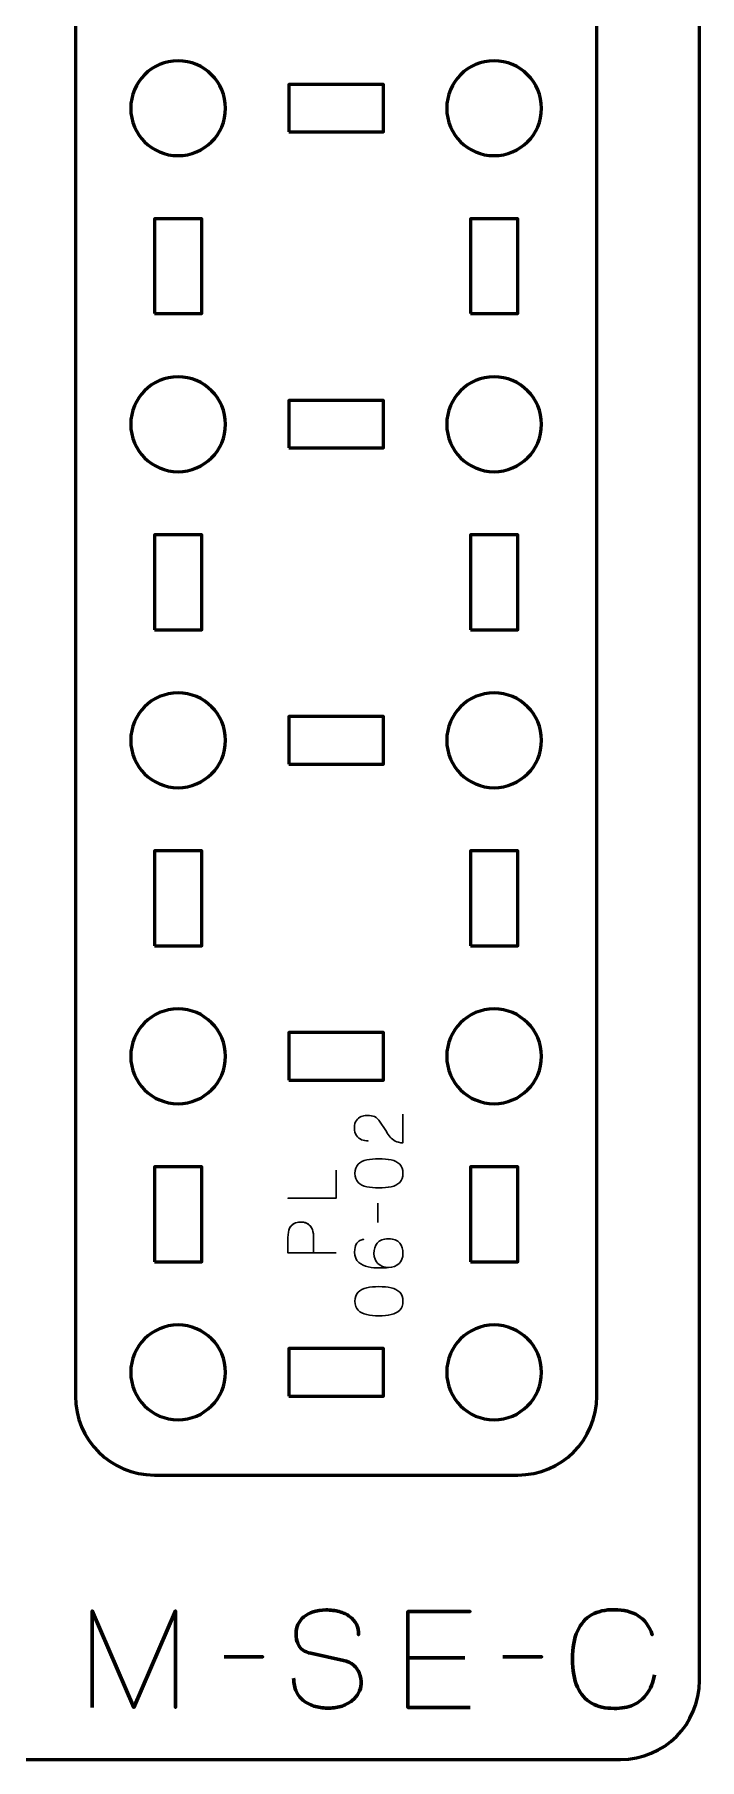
# Model space of a CAD drawing. Header units: centimetres. Extents: x -21 to 0, y -29.7 to 0.
# Drawn here: x -4.21 to 0, y -29.7 to -18.78 of the extents above; entities that cross this region are included whole.
import ezdxf

# ---------------------------------------------------------------- set-up
doc = ezdxf.new("R2010")
doc.units = ezdxf.units.CM
doc.header["$MEASUREMENT"] = 0
doc.layers.add('Layer 1', color=7, linetype='Continuous')

msp = doc.modelspace()

# ---------------------------------------------------------------- linework, layer by layer
at = {"layer": 'Layer 1', "color": 22, "lineweight": 53}
msp.add_open_spline([(-21.00003, -29.19995), (-21.00003, -29.19995), (-21.00003, -0.49992), (-21.00003, -0.49992), (-21.00003, -0.49992), (-21.00003, -0.22295), (-20.77694, 0.00004), (-20.49994, 0.00004), (-20.49994, 0.00004), (-20.49994, 0.00004), (-0.50008, 0.00004), (-0.50008, 0.00004), (-0.50008, 0.00004), (-0.22294, 0.00004), (0.00002, -0.22295), (0.00002, -0.49992), (0.00002, -0.49992), (0.00002, -0.49992), (0.00002, -29.19995), (0.00002, -29.19995), (0.00002, -29.19995), (0.00002, -29.47695), (-0.22294, -29.70004), (-0.50008, -29.70004), (-0.50008, -29.70004), (-0.50008, -29.70004), (-20.49994, -29.70004), (-20.49994, -29.70004), (-20.49994, -29.70004), (-20.77694, -29.70004), (-21.00003, -29.47695), (-21.00003, -29.19995)], degree=3, knots=[0, 0, 0, 0, 0.125, 0.125, 0.125, 0.125, 0.25, 0.25, 0.25, 0.25, 0.375, 0.375, 0.375, 0.375, 0.5, 0.5, 0.5, 0.5, 0.625, 0.625, 0.625, 0.625, 0.75, 0.75, 0.75, 0.75, 0.875, 0.875, 0.875, 0.875, 1, 1, 1, 1], dxfattribs=at)
at = {"layer": 'Layer 1', "color": 2, "lineweight": 53}
msp.add_open_spline([(-3.94999, -27.39991), (-3.94999, -27.39991), (-3.94999, -17.09996), (-3.94999, -17.09996), (-3.94999, -17.09996), (-3.94999, -16.82296), (-3.72689, -16.6), (-3.44989, -16.6), (-3.44989, -16.6), (-3.44989, -16.6), (-1.14997, -16.6), (-1.14997, -16.6), (-1.14997, -16.6), (-0.87296, -16.6), (-0.65001, -16.82296), (-0.65001, -17.09996), (-0.65001, -17.09996), (-0.65001, -17.09996), (-0.65001, -27.39991), (-0.65001, -27.39991), (-0.65001, -27.39991), (-0.65001, -27.67691), (-0.87296, -27.90001), (-1.14997, -27.90001), (-1.14997, -27.90001), (-1.14997, -27.90001), (-3.44989, -27.90001), (-3.44989, -27.90001), (-3.44989, -27.90001), (-3.72689, -27.90001), (-3.94999, -27.67691), (-3.94999, -27.39991)], degree=3, knots=[0, 0, 0, 0, 0.125, 0.125, 0.125, 0.125, 0.25, 0.25, 0.25, 0.25, 0.375, 0.375, 0.375, 0.375, 0.5, 0.5, 0.5, 0.5, 0.625, 0.625, 0.625, 0.625, 0.75, 0.75, 0.75, 0.75, 0.875, 0.875, 0.875, 0.875, 1, 1, 1, 1], dxfattribs=at)
at = {"layer": 'Layer 1', "lineweight": 53}
for points in [[(-3.29996, -18.94996), (-3.13419, -18.94996), (-2.99996, -19.08433), (-2.99996, -19.24996), (-2.99996, -19.24996), (-2.99996, -19.41573), (-3.13419, -19.54996), (-3.29996, -19.54996), (-3.29996, -19.54996), (-3.46562, -19.54996), (-3.59996, -19.41573), (-3.59996, -19.24996), (-3.59996, -19.24996), (-3.59996, -19.08433), (-3.46562, -18.94996), (-3.29996, -18.94996)], [(-1.2999, -18.94996), (-1.13427, -18.94996), (-0.99989, -19.08433), (-0.99989, -19.24996), (-0.99989, -19.24996), (-0.99989, -19.41573), (-1.13427, -19.54996), (-1.2999, -19.54996), (-1.2999, -19.54996), (-1.46567, -19.54996), (-1.5999, -19.41573), (-1.5999, -19.24996), (-1.5999, -19.24996), (-1.5999, -19.08433), (-1.46567, -18.94996), (-1.2999, -18.94996)], [(-2.59994, -19.40003), (-2.59994, -19.40003), (-2.59994, -19.10003), (-2.59994, -19.10003), (-2.59994, -19.10003), (-2.59994, -19.10003), (-1.99995, -19.10003), (-1.99995, -19.10003), (-1.99995, -19.10003), (-1.99995, -19.10003), (-1.99995, -19.40003), (-1.99995, -19.40003), (-1.99995, -19.40003), (-1.99995, -19.40003), (-2.59994, -19.40003), (-2.59994, -19.40003)], [(-3.44989, -20.54997), (-3.44989, -20.54997), (-3.44989, -19.94997), (-3.44989, -19.94997), (-3.44989, -19.94997), (-3.44989, -19.94997), (-3.14989, -19.94997), (-3.14989, -19.94997), (-3.14989, -19.94997), (-3.14989, -19.94997), (-3.14989, -20.54997), (-3.14989, -20.54997), (-3.14989, -20.54997), (-3.14989, -20.54997), (-3.44989, -20.54997), (-3.44989, -20.54997)], [(-1.44997, -20.54997), (-1.44997, -20.54997), (-1.44997, -19.94997), (-1.44997, -19.94997), (-1.44997, -19.94997), (-1.44997, -19.94997), (-1.14997, -19.94997), (-1.14997, -19.94997), (-1.14997, -19.94997), (-1.14997, -19.94997), (-1.14997, -20.54997), (-1.14997, -20.54997), (-1.14997, -20.54997), (-1.14997, -20.54997), (-1.44997, -20.54997), (-1.44997, -20.54997)], [(-3.29996, -20.95002), (-3.13419, -20.95002), (-2.99996, -21.08426), (-2.99996, -21.25003), (-2.99996, -21.25003), (-2.99996, -21.41569), (-3.13419, -21.55003), (-3.29996, -21.55003), (-3.29996, -21.55003), (-3.46562, -21.55003), (-3.59996, -21.41569), (-3.59996, -21.25003), (-3.59996, -21.25003), (-3.59996, -21.08426), (-3.46562, -20.95002), (-3.29996, -20.95002)], [(-1.2999, -20.95002), (-1.13427, -20.95002), (-0.99989, -21.08426), (-0.99989, -21.25003), (-0.99989, -21.25003), (-0.99989, -21.41569), (-1.13427, -21.55003), (-1.2999, -21.55003), (-1.2999, -21.55003), (-1.46567, -21.55003), (-1.5999, -21.41569), (-1.5999, -21.25003), (-1.5999, -21.25003), (-1.5999, -21.08426), (-1.46567, -20.95002), (-1.2999, -20.95002)], [(-2.59994, -21.39996), (-2.59994, -21.39996), (-2.59994, -21.09995), (-2.59994, -21.09995), (-2.59994, -21.09995), (-2.59994, -21.09995), (-1.99995, -21.09995), (-1.99995, -21.09995), (-1.99995, -21.09995), (-1.99995, -21.09995), (-1.99995, -21.39996), (-1.99995, -21.39996), (-1.99995, -21.39996), (-1.99995, -21.39996), (-2.59994, -21.39996), (-2.59994, -21.39996)], [(-3.44989, -22.54994), (-3.44989, -22.54994), (-3.44989, -21.94994), (-3.44989, -21.94994), (-3.44989, -21.94994), (-3.44989, -21.94994), (-3.14989, -21.94994), (-3.14989, -21.94994), (-3.14989, -21.94994), (-3.14989, -21.94994), (-3.14989, -22.54994), (-3.14989, -22.54994), (-3.14989, -22.54994), (-3.14989, -22.54994), (-3.44989, -22.54994), (-3.44989, -22.54994)], [(-1.44997, -22.54994), (-1.44997, -22.54994), (-1.44997, -21.94994), (-1.44997, -21.94994), (-1.44997, -21.94994), (-1.44997, -21.94994), (-1.14997, -21.94994), (-1.14997, -21.94994), (-1.14997, -21.94994), (-1.14997, -21.94994), (-1.14997, -22.54994), (-1.14997, -22.54994), (-1.14997, -22.54994), (-1.14997, -22.54994), (-1.44997, -22.54994), (-1.44997, -22.54994)], [(-3.29996, -22.94999), (-3.13419, -22.94999), (-2.99996, -23.08432), (-2.99996, -23.24998), (-2.99996, -23.24998), (-2.99996, -23.41561), (-3.13419, -23.54999), (-3.29996, -23.54999), (-3.29996, -23.54999), (-3.46562, -23.54999), (-3.59996, -23.41561), (-3.59996, -23.24998), (-3.59996, -23.24998), (-3.59996, -23.08432), (-3.46562, -22.94999), (-3.29996, -22.94999)], [(-1.2999, -22.94999), (-1.13427, -22.94999), (-0.99989, -23.08432), (-0.99989, -23.24998), (-0.99989, -23.24998), (-0.99989, -23.41561), (-1.13427, -23.54999), (-1.2999, -23.54999), (-1.2999, -23.54999), (-1.46567, -23.54999), (-1.5999, -23.41561), (-1.5999, -23.24998), (-1.5999, -23.24998), (-1.5999, -23.08432), (-1.46567, -22.94999), (-1.2999, -22.94999)], [(-2.59994, -23.40006), (-2.59994, -23.40006), (-2.59994, -23.10005), (-2.59994, -23.10005), (-2.59994, -23.10005), (-2.59994, -23.10005), (-1.99995, -23.10005), (-1.99995, -23.10005), (-1.99995, -23.10005), (-1.99995, -23.10005), (-1.99995, -23.40006), (-1.99995, -23.40006), (-1.99995, -23.40006), (-1.99995, -23.40006), (-2.59994, -23.40006), (-2.59994, -23.40006)], [(-3.44989, -24.55001), (-3.44989, -24.55001), (-3.44989, -23.95), (-3.44989, -23.95), (-3.44989, -23.95), (-3.44989, -23.95), (-3.14989, -23.95), (-3.14989, -23.95), (-3.14989, -23.95), (-3.14989, -23.95), (-3.14989, -24.55001), (-3.14989, -24.55001), (-3.14989, -24.55001), (-3.14989, -24.55001), (-3.44989, -24.55001), (-3.44989, -24.55001)], [(-1.44997, -24.55001), (-1.44997, -24.55001), (-1.44997, -23.95), (-1.44997, -23.95), (-1.44997, -23.95), (-1.44997, -23.95), (-1.14997, -23.95), (-1.14997, -23.95), (-1.14997, -23.95), (-1.14997, -23.95), (-1.14997, -24.55001), (-1.14997, -24.55001), (-1.14997, -24.55001), (-1.14997, -24.55001), (-1.44997, -24.55001), (-1.44997, -24.55001)], [(-3.29996, -24.94991), (-3.13419, -24.94991), (-2.99996, -25.08429), (-2.99996, -25.24992), (-2.99996, -25.24992), (-2.99996, -25.41569), (-3.13419, -25.54992), (-3.29996, -25.54992), (-3.29996, -25.54992), (-3.46562, -25.54992), (-3.59996, -25.41569), (-3.59996, -25.24992), (-3.59996, -25.24992), (-3.59996, -25.08429), (-3.46562, -24.94991), (-3.29996, -24.94991)], [(-1.2999, -24.94991), (-1.13427, -24.94991), (-0.99989, -25.08429), (-0.99989, -25.24992), (-0.99989, -25.24992), (-0.99989, -25.41569), (-1.13427, -25.54992), (-1.2999, -25.54992), (-1.2999, -25.54992), (-1.46567, -25.54992), (-1.5999, -25.41569), (-1.5999, -25.24992), (-1.5999, -25.24992), (-1.5999, -25.08429), (-1.46567, -24.94991), (-1.2999, -24.94991)], [(-2.59994, -25.39999), (-2.59994, -25.39999), (-2.59994, -25.09999), (-2.59994, -25.09999), (-2.59994, -25.09999), (-2.59994, -25.09999), (-1.99995, -25.09999), (-1.99995, -25.09999), (-1.99995, -25.09999), (-1.99995, -25.09999), (-1.99995, -25.39999), (-1.99995, -25.39999), (-1.99995, -25.39999), (-1.99995, -25.39999), (-2.59994, -25.39999), (-2.59994, -25.39999)], [(-3.44989, -26.54996), (-3.44989, -26.54996), (-3.44989, -25.94997), (-3.44989, -25.94997), (-3.44989, -25.94997), (-3.44989, -25.94997), (-3.14989, -25.94997), (-3.14989, -25.94997), (-3.14989, -25.94997), (-3.14989, -25.94997), (-3.14989, -26.54996), (-3.14989, -26.54996), (-3.14989, -26.54996), (-3.14989, -26.54996), (-3.44989, -26.54996), (-3.44989, -26.54996)], [(-1.44997, -26.54996), (-1.44997, -26.54996), (-1.44997, -25.94997), (-1.44997, -25.94997), (-1.44997, -25.94997), (-1.44997, -25.94997), (-1.14997, -25.94997), (-1.14997, -25.94997), (-1.14997, -25.94997), (-1.14997, -25.94997), (-1.14997, -26.54996), (-1.14997, -26.54996), (-1.14997, -26.54996), (-1.14997, -26.54996), (-1.44997, -26.54996), (-1.44997, -26.54996)], [(-3.29996, -26.94998), (-3.13419, -26.94998), (-2.99996, -27.08421), (-2.99996, -27.24998), (-2.99996, -27.24998), (-2.99996, -27.41564), (-3.13419, -27.54998), (-3.29996, -27.54998), (-3.29996, -27.54998), (-3.46562, -27.54998), (-3.59996, -27.41564), (-3.59996, -27.24998), (-3.59996, -27.24998), (-3.59996, -27.08421), (-3.46562, -26.94998), (-3.29996, -26.94998)], [(-1.2999, -26.94998), (-1.13427, -26.94998), (-0.99989, -27.08421), (-0.99989, -27.24998), (-0.99989, -27.24998), (-0.99989, -27.41564), (-1.13427, -27.54998), (-1.2999, -27.54998), (-1.2999, -27.54998), (-1.46567, -27.54998), (-1.5999, -27.41564), (-1.5999, -27.24998), (-1.5999, -27.24998), (-1.5999, -27.08421), (-1.46567, -26.94998), (-1.2999, -26.94998)], [(-2.59994, -27.39991), (-2.59994, -27.39991), (-2.59994, -27.09991), (-2.59994, -27.09991), (-2.59994, -27.09991), (-2.59994, -27.09991), (-1.99995, -27.09991), (-1.99995, -27.09991), (-1.99995, -27.09991), (-1.99995, -27.09991), (-1.99995, -27.39991), (-1.99995, -27.39991), (-1.99995, -27.39991), (-1.99995, -27.39991), (-2.59994, -27.39991), (-2.59994, -27.39991)]]:
    msp.add_open_spline(points, degree=3, knots=[0, 0, 0, 0, 0.25, 0.25, 0.25, 0.25, 0.5, 0.5, 0.5, 0.5, 0.75, 0.75, 0.75, 0.75, 1, 1, 1, 1], dxfattribs=at)
at = {"layer": 'Layer 1', "color": 40, "lineweight": 30}
for points, knots in [([(-1.87662, -25.61578), (-1.87662, -25.61578), (-1.87662, -25.79743), (-1.87662, -25.79743), (-1.87662, -25.79743), (-1.89687, -25.79686), (-1.91327, -25.79312), (-1.92608, -25.78639), (-1.92608, -25.78639), (-1.93874, -25.77979), (-1.94936, -25.77122), (-1.9579, -25.76074), (-1.9579, -25.76074), (-1.96619, -25.75044), (-1.9743, -25.73911), (-1.98203, -25.72673), (-1.98203, -25.72673), (-1.98203, -25.72673), (-2.03025, -25.65438), (-2.03025, -25.65438), (-2.03025, -25.65438), (-2.04073, -25.64005), (-2.05301, -25.63138), (-2.06676, -25.62834), (-2.06676, -25.62834), (-2.08056, -25.62545), (-2.0946, -25.62418), (-2.1091, -25.62474), (-2.1091, -25.62474), (-2.11887, -25.6246), (-2.12963, -25.62697), (-2.14134, -25.63162), (-2.14134, -25.63162), (-2.15277, -25.63646), (-2.16268, -25.64446), (-2.17122, -25.65575), (-2.17122, -25.65575), (-2.17951, -25.66718), (-2.18392, -25.68277), (-2.18431, -25.7026), (-2.18431, -25.7026), (-2.18392, -25.72271), (-2.17951, -25.73897), (-2.17108, -25.75111), (-2.17108, -25.75111), (-2.16254, -25.76338), (-2.15168, -25.7722), (-2.13855, -25.77757), (-2.13855, -25.77757), (-2.12522, -25.78307), (-2.11143, -25.78572), (-2.09724, -25.78557), (-2.09724, -25.78557), (-2.11143, -25.78572), (-2.12522, -25.78307), (-2.13855, -25.77757), (-2.13855, -25.77757), (-2.15168, -25.7722), (-2.16254, -25.76338), (-2.17108, -25.75111), (-2.17108, -25.75111), (-2.17951, -25.73897), (-2.18392, -25.72271), (-2.18431, -25.7026), (-2.18431, -25.7026), (-2.18392, -25.68277), (-2.17951, -25.66718), (-2.17122, -25.65575), (-2.17122, -25.65575), (-2.16268, -25.64446), (-2.15277, -25.63646), (-2.14134, -25.63162), (-2.14134, -25.63162), (-2.12963, -25.62697), (-2.11887, -25.6246), (-2.1091, -25.62474), (-2.1091, -25.62474), (-2.0946, -25.62418), (-2.08056, -25.62545), (-2.06676, -25.62834), (-2.06676, -25.62834), (-2.05301, -25.63138), (-2.04073, -25.64005), (-2.03025, -25.65438), (-2.03025, -25.65438), (-2.03025, -25.65438), (-1.98203, -25.72673), (-1.98203, -25.72673), (-1.98203, -25.72673), (-1.9743, -25.73911), (-1.96619, -25.75044), (-1.9579, -25.76074), (-1.9579, -25.76074), (-1.94936, -25.77122), (-1.93874, -25.77979), (-1.92608, -25.78639), (-1.92608, -25.78639), (-1.91327, -25.79312), (-1.89687, -25.79686), (-1.87662, -25.79743), (-1.87662, -25.79743), (-1.87662, -25.79743), (-1.87662, -25.61578), (-1.87662, -25.61578)], [0, 0, 0, 0, 0.03846154, 0.03846154, 0.03846154, 0.03846154, 0.07692308, 0.07692308, 0.07692308, 0.07692308, 0.11538462, 0.11538462, 0.11538462, 0.11538462, 0.15384615, 0.15384615, 0.15384615, 0.15384615, 0.19230769, 0.19230769, 0.19230769, 0.19230769, 0.23076923, 0.23076923, 0.23076923, 0.23076923, 0.26923077, 0.26923077, 0.26923077, 0.26923077, 0.30769231, 0.30769231, 0.30769231, 0.30769231, 0.34615385, 0.34615385, 0.34615385, 0.34615385, 0.38461538, 0.38461538, 0.38461538, 0.38461538, 0.42307692, 0.42307692, 0.42307692, 0.42307692, 0.46153846, 0.46153846, 0.46153846, 0.46153846, 0.5, 0.5, 0.5, 0.5, 0.53846154, 0.53846154, 0.53846154, 0.53846154, 0.57692308, 0.57692308, 0.57692308, 0.57692308, 0.61538462, 0.61538462, 0.61538462, 0.61538462, 0.65384615, 0.65384615, 0.65384615, 0.65384615, 0.69230769, 0.69230769, 0.69230769, 0.69230769, 0.73076923, 0.73076923, 0.73076923, 0.73076923, 0.76923077, 0.76923077, 0.76923077, 0.76923077, 0.80769231, 0.80769231, 0.80769231, 0.80769231, 0.84615385, 0.84615385, 0.84615385, 0.84615385, 0.88461538, 0.88461538, 0.88461538, 0.88461538, 0.92307692, 0.92307692, 0.92307692, 0.92307692, 0.96153846, 0.96153846, 0.96153846, 0.96153846, 1, 1, 1, 1]), ([(-2.29995, -25.96994), (-2.29995, -25.96994), (-2.29995, -26.14812), (-2.29995, -26.14812), (-2.29995, -26.14812), (-2.29995, -26.14812), (-2.60516, -26.14812), (-2.60516, -26.14812), (-2.60516, -26.14812), (-2.60516, -26.14812), (-2.29995, -26.14812), (-2.29995, -26.14812), (-2.29995, -26.14812), (-2.29995, -26.14812), (-2.29995, -25.96994), (-2.29995, -25.96994)], [0, 0, 0, 0, 0.25, 0.25, 0.25, 0.25, 0.5, 0.5, 0.5, 0.5, 0.75, 0.75, 0.75, 0.75, 1, 1, 1, 1]), ([(-1.87662, -25.99047), (-1.87686, -25.96595), (-1.88378, -25.94693), (-1.89729, -25.93342), (-1.89729, -25.93342), (-1.91077, -25.92005), (-1.92897, -25.91067), (-1.95197, -25.90545), (-1.95197, -25.90545), (-1.97487, -25.90037), (-2.00048, -25.89786), (-2.02902, -25.89815), (-2.02902, -25.89815), (-2.05713, -25.89786), (-2.08275, -25.90037), (-2.10578, -25.90545), (-2.10578, -25.90545), (-2.1285, -25.91067), (-2.1467, -25.92005), (-2.1605, -25.93342), (-2.1605, -25.93342), (-2.17397, -25.94693), (-2.18103, -25.96595), (-2.18142, -25.99047), (-2.18142, -25.99047), (-2.18103, -26.01513), (-2.17397, -26.03414), (-2.1605, -26.04751), (-2.1605, -26.04751), (-2.1467, -26.06102), (-2.1285, -26.07027), (-2.10578, -26.07535), (-2.10578, -26.07535), (-2.08275, -26.0806), (-2.05713, -26.08307), (-2.02902, -26.08265), (-2.02902, -26.08265), (-2.00048, -26.08307), (-1.97487, -26.0806), (-1.95197, -26.07535), (-1.95197, -26.07535), (-1.92897, -26.07027), (-1.91077, -26.06102), (-1.89729, -26.04751), (-1.89729, -26.04751), (-1.88378, -26.03414), (-1.87686, -26.01513), (-1.87662, -25.99047)], [0, 0, 0, 0, 0.08333333, 0.08333333, 0.08333333, 0.08333333, 0.16666667, 0.16666667, 0.16666667, 0.16666667, 0.25, 0.25, 0.25, 0.25, 0.33333333, 0.33333333, 0.33333333, 0.33333333, 0.41666667, 0.41666667, 0.41666667, 0.41666667, 0.5, 0.5, 0.5, 0.5, 0.58333333, 0.58333333, 0.58333333, 0.58333333, 0.66666667, 0.66666667, 0.66666667, 0.66666667, 0.75, 0.75, 0.75, 0.75, 0.83333333, 0.83333333, 0.83333333, 0.83333333, 0.91666667, 0.91666667, 0.91666667, 0.91666667, 1, 1, 1, 1]), ([(-1.87662, -25.99047), (-1.87686, -25.96595), (-1.88378, -25.94693), (-1.89729, -25.93342), (-1.89729, -25.93342), (-1.91077, -25.92005), (-1.92897, -25.91067), (-1.95197, -25.90545), (-1.95197, -25.90545), (-1.97487, -25.90037), (-2.00048, -25.89786), (-2.02902, -25.89815), (-2.02902, -25.89815), (-2.05713, -25.89786), (-2.08275, -25.90037), (-2.10578, -25.90545), (-2.10578, -25.90545), (-2.1285, -25.91067), (-2.1467, -25.92005), (-2.1605, -25.93342), (-2.1605, -25.93342), (-2.17397, -25.94693), (-2.18103, -25.96595), (-2.18142, -25.99047), (-2.18142, -25.99047), (-2.18103, -26.01513), (-2.17397, -26.03414), (-2.1605, -26.04751), (-2.1605, -26.04751), (-2.1467, -26.06102), (-2.1285, -26.07027), (-2.10578, -26.07535), (-2.10578, -26.07535), (-2.08275, -26.0806), (-2.05713, -26.08307), (-2.02902, -26.08265), (-2.02902, -26.08265), (-2.00048, -26.08307), (-1.97487, -26.0806), (-1.95197, -26.07535), (-1.95197, -26.07535), (-1.92897, -26.07027), (-1.91077, -26.06102), (-1.89729, -26.04751), (-1.89729, -26.04751), (-1.88378, -26.03414), (-1.87686, -26.01513), (-1.87662, -25.99047)], [0, 0, 0, 0, 0.08333333, 0.08333333, 0.08333333, 0.08333333, 0.16666667, 0.16666667, 0.16666667, 0.16666667, 0.25, 0.25, 0.25, 0.25, 0.33333333, 0.33333333, 0.33333333, 0.33333333, 0.41666667, 0.41666667, 0.41666667, 0.41666667, 0.5, 0.5, 0.5, 0.5, 0.58333333, 0.58333333, 0.58333333, 0.58333333, 0.66666667, 0.66666667, 0.66666667, 0.66666667, 0.75, 0.75, 0.75, 0.75, 0.83333333, 0.83333333, 0.83333333, 0.83333333, 0.91666667, 0.91666667, 0.91666667, 0.91666667, 1, 1, 1, 1]), ([(-2.29995, -26.49454), (-2.29995, -26.49454), (-2.60516, -26.49454), (-2.60516, -26.49454), (-2.60516, -26.49454), (-2.60516, -26.49454), (-2.60516, -26.39725), (-2.60516, -26.39725), (-2.60516, -26.39725), (-2.60488, -26.37163), (-2.60118, -26.35163), (-2.59402, -26.33745), (-2.59402, -26.33745), (-2.58671, -26.32355), (-2.57719, -26.31374), (-2.56534, -26.3081), (-2.56534, -26.3081), (-2.55348, -26.3026), (-2.54068, -26.29956), (-2.52688, -26.299), (-2.52688, -26.299), (-2.51284, -26.29833), (-2.49947, -26.30065), (-2.48681, -26.30616), (-2.48681, -26.30616), (-2.47411, -26.3117), (-2.46363, -26.32119), (-2.45552, -26.33442), (-2.45552, -26.33442), (-2.44737, -26.34793), (-2.44324, -26.36613), (-2.44296, -26.38927), (-2.44296, -26.38927), (-2.44296, -26.38927), (-2.44296, -26.49454), (-2.44296, -26.49454), (-2.44296, -26.49454), (-2.44296, -26.49454), (-2.44296, -26.38927), (-2.44296, -26.38927), (-2.44296, -26.38927), (-2.44324, -26.36652), (-2.44737, -26.34849), (-2.45552, -26.33498), (-2.45552, -26.33498), (-2.46363, -26.32161), (-2.47411, -26.31209), (-2.48681, -26.30644), (-2.48681, -26.30644), (-2.49947, -26.30094), (-2.51284, -26.29847), (-2.52688, -26.299), (-2.52688, -26.299), (-2.54068, -26.29956), (-2.55348, -26.3026), (-2.56534, -26.30824), (-2.56534, -26.30824), (-2.57719, -26.31403), (-2.58671, -26.32394), (-2.59402, -26.33787), (-2.59402, -26.33787), (-2.60118, -26.35205), (-2.60488, -26.37192), (-2.60516, -26.39725), (-2.60516, -26.39725), (-2.60516, -26.39725), (-2.60516, -26.49454), (-2.60516, -26.49454), (-2.60516, -26.49454), (-2.60516, -26.49454), (-2.29995, -26.49454), (-2.29995, -26.49454)], [0, 0, 0, 0, 0.05555556, 0.05555556, 0.05555556, 0.05555556, 0.11111111, 0.11111111, 0.11111111, 0.11111111, 0.16666667, 0.16666667, 0.16666667, 0.16666667, 0.22222222, 0.22222222, 0.22222222, 0.22222222, 0.27777778, 0.27777778, 0.27777778, 0.27777778, 0.33333333, 0.33333333, 0.33333333, 0.33333333, 0.38888889, 0.38888889, 0.38888889, 0.38888889, 0.44444444, 0.44444444, 0.44444444, 0.44444444, 0.5, 0.5, 0.5, 0.5, 0.55555556, 0.55555556, 0.55555556, 0.55555556, 0.61111111, 0.61111111, 0.61111111, 0.61111111, 0.66666667, 0.66666667, 0.66666667, 0.66666667, 0.72222222, 0.72222222, 0.72222222, 0.72222222, 0.77777778, 0.77777778, 0.77777778, 0.77777778, 0.83333333, 0.83333333, 0.83333333, 0.83333333, 0.88888889, 0.88888889, 0.88888889, 0.88888889, 0.94444444, 0.94444444, 0.94444444, 0.94444444, 1, 1, 1, 1]), ([(-1.96852, -26.587), (-1.99621, -26.58662), (-2.0184, -26.57804), (-2.03494, -26.56139), (-2.03494, -26.56139), (-2.05149, -26.54485), (-2.05989, -26.5235), (-2.06031, -26.49729), (-2.06031, -26.49729), (-2.0607, -26.47112), (-2.05396, -26.44907), (-2.03992, -26.43143), (-2.03992, -26.43143), (-2.02584, -26.41393), (-2.00199, -26.40483), (-1.96852, -26.40416), (-1.96852, -26.40416), (-1.93475, -26.40483), (-1.91091, -26.41393), (-1.89687, -26.43143), (-1.89687, -26.43143), (-1.88293, -26.44907), (-1.87619, -26.47112), (-1.87662, -26.49729), (-1.87662, -26.49729), (-1.87686, -26.5235), (-1.8853, -26.54457), (-1.90184, -26.56069), (-1.90184, -26.56069), (-1.91835, -26.57709), (-1.94054, -26.58591), (-1.96852, -26.587), (-1.96852, -26.587), (-1.98284, -26.58799), (-2.00175, -26.58852), (-2.02517, -26.58895), (-2.02517, -26.58895), (-2.04846, -26.58951), (-2.07216, -26.58743), (-2.09612, -26.58274), (-2.09612, -26.58274), (-2.1201, -26.57819), (-2.14035, -26.5687), (-2.1569, -26.55409), (-2.1569, -26.55409), (-2.17344, -26.53963), (-2.18198, -26.51772), (-2.18265, -26.48833), (-2.18265, -26.48833), (-2.18226, -26.46727), (-2.17895, -26.45101), (-2.17274, -26.43972), (-2.17274, -26.43972), (-2.16642, -26.4284), (-2.15898, -26.42071), (-2.15041, -26.4163), (-2.15041, -26.4163), (-2.14173, -26.41199), (-2.13376, -26.40952), (-2.12631, -26.40885), (-2.12631, -26.40885), (-2.13376, -26.40952), (-2.14173, -26.41199), (-2.15041, -26.4163), (-2.15041, -26.4163), (-2.15898, -26.42071), (-2.16642, -26.4284), (-2.17274, -26.43972), (-2.17274, -26.43972), (-2.17895, -26.45101), (-2.18226, -26.46727), (-2.18265, -26.48833), (-2.18265, -26.48833), (-2.18198, -26.51772), (-2.17344, -26.53963), (-2.1569, -26.55409), (-2.1569, -26.55409), (-2.14035, -26.5687), (-2.1201, -26.57819), (-2.09612, -26.58274), (-2.09612, -26.58274), (-2.07216, -26.58743), (-2.04846, -26.58951), (-2.02517, -26.58895), (-2.02517, -26.58895), (-2.00175, -26.58852), (-1.98284, -26.58799), (-1.96852, -26.587), (-1.96852, -26.587), (-1.94054, -26.58591), (-1.91835, -26.57709), (-1.90184, -26.56069), (-1.90184, -26.56069), (-1.8853, -26.54457), (-1.87686, -26.5235), (-1.87662, -26.49729), (-1.87662, -26.49729), (-1.87619, -26.47112), (-1.88293, -26.44907), (-1.89687, -26.43143), (-1.89687, -26.43143), (-1.91091, -26.41393), (-1.93475, -26.40483), (-1.96852, -26.40416), (-1.96852, -26.40416), (-2.00199, -26.40483), (-2.02584, -26.41393), (-2.03992, -26.43143), (-2.03992, -26.43143), (-2.05396, -26.44907), (-2.0607, -26.47112), (-2.06031, -26.49729), (-2.06031, -26.49729), (-2.05989, -26.5235), (-2.05149, -26.54485), (-2.03494, -26.56139), (-2.03494, -26.56139), (-2.0184, -26.57804), (-1.99621, -26.58662), (-1.96852, -26.587)], [0, 0, 0, 0, 0.03333333, 0.03333333, 0.03333333, 0.03333333, 0.06666667, 0.06666667, 0.06666667, 0.06666667, 0.1, 0.1, 0.1, 0.1, 0.13333333, 0.13333333, 0.13333333, 0.13333333, 0.16666667, 0.16666667, 0.16666667, 0.16666667, 0.2, 0.2, 0.2, 0.2, 0.23333333, 0.23333333, 0.23333333, 0.23333333, 0.26666667, 0.26666667, 0.26666667, 0.26666667, 0.3, 0.3, 0.3, 0.3, 0.33333333, 0.33333333, 0.33333333, 0.33333333, 0.36666667, 0.36666667, 0.36666667, 0.36666667, 0.4, 0.4, 0.4, 0.4, 0.43333333, 0.43333333, 0.43333333, 0.43333333, 0.46666667, 0.46666667, 0.46666667, 0.46666667, 0.5, 0.5, 0.5, 0.5, 0.53333333, 0.53333333, 0.53333333, 0.53333333, 0.56666667, 0.56666667, 0.56666667, 0.56666667, 0.6, 0.6, 0.6, 0.6, 0.63333333, 0.63333333, 0.63333333, 0.63333333, 0.66666667, 0.66666667, 0.66666667, 0.66666667, 0.7, 0.7, 0.7, 0.7, 0.73333333, 0.73333333, 0.73333333, 0.73333333, 0.76666667, 0.76666667, 0.76666667, 0.76666667, 0.8, 0.8, 0.8, 0.8, 0.83333333, 0.83333333, 0.83333333, 0.83333333, 0.86666667, 0.86666667, 0.86666667, 0.86666667, 0.9, 0.9, 0.9, 0.9, 0.93333333, 0.93333333, 0.93333333, 0.93333333, 0.96666667, 0.96666667, 0.96666667, 0.96666667, 1, 1, 1, 1]), ([(-1.87662, -26.79994), (-1.87686, -26.77539), (-1.88378, -26.75637), (-1.89729, -26.74286), (-1.89729, -26.74286), (-1.91077, -26.72949), (-1.92897, -26.72014), (-1.95197, -26.71489), (-1.95197, -26.71489), (-1.97487, -26.70981), (-2.00048, -26.70734), (-2.02902, -26.70758), (-2.02902, -26.70758), (-2.05713, -26.70734), (-2.08275, -26.70981), (-2.10578, -26.71489), (-2.10578, -26.71489), (-2.1285, -26.72014), (-2.1467, -26.72949), (-2.1605, -26.74286), (-2.1605, -26.74286), (-2.17397, -26.75637), (-2.18103, -26.77539), (-2.18142, -26.79994), (-2.18142, -26.79994), (-2.18103, -26.8246), (-2.17397, -26.84362), (-2.1605, -26.85699), (-2.1605, -26.85699), (-2.1467, -26.8705), (-2.1285, -26.8797), (-2.10578, -26.88482), (-2.10578, -26.88482), (-2.08275, -26.89004), (-2.05713, -26.89255), (-2.02902, -26.89212), (-2.02902, -26.89212), (-2.00048, -26.89255), (-1.97487, -26.89004), (-1.95197, -26.88482), (-1.95197, -26.88482), (-1.92897, -26.8797), (-1.91077, -26.8705), (-1.89729, -26.85699), (-1.89729, -26.85699), (-1.88378, -26.84362), (-1.87686, -26.8246), (-1.87662, -26.79994)], [0, 0, 0, 0, 0.08333333, 0.08333333, 0.08333333, 0.08333333, 0.16666667, 0.16666667, 0.16666667, 0.16666667, 0.25, 0.25, 0.25, 0.25, 0.33333333, 0.33333333, 0.33333333, 0.33333333, 0.41666667, 0.41666667, 0.41666667, 0.41666667, 0.5, 0.5, 0.5, 0.5, 0.58333333, 0.58333333, 0.58333333, 0.58333333, 0.66666667, 0.66666667, 0.66666667, 0.66666667, 0.75, 0.75, 0.75, 0.75, 0.83333333, 0.83333333, 0.83333333, 0.83333333, 0.91666667, 0.91666667, 0.91666667, 0.91666667, 1, 1, 1, 1]), ([(-1.87662, -26.79994), (-1.87686, -26.77539), (-1.88378, -26.75637), (-1.89729, -26.74286), (-1.89729, -26.74286), (-1.91077, -26.72949), (-1.92897, -26.72014), (-1.95197, -26.71489), (-1.95197, -26.71489), (-1.97487, -26.70981), (-2.00048, -26.70734), (-2.02902, -26.70758), (-2.02902, -26.70758), (-2.05713, -26.70734), (-2.08275, -26.70981), (-2.10578, -26.71489), (-2.10578, -26.71489), (-2.1285, -26.72014), (-2.1467, -26.72949), (-2.1605, -26.74286), (-2.1605, -26.74286), (-2.17397, -26.75637), (-2.18103, -26.77539), (-2.18142, -26.79994), (-2.18142, -26.79994), (-2.18103, -26.8246), (-2.17397, -26.84362), (-2.1605, -26.85699), (-2.1605, -26.85699), (-2.1467, -26.8705), (-2.1285, -26.8797), (-2.10578, -26.88482), (-2.10578, -26.88482), (-2.08275, -26.89004), (-2.05713, -26.89255), (-2.02902, -26.89212), (-2.02902, -26.89212), (-2.00048, -26.89255), (-1.97487, -26.89004), (-1.95197, -26.88482), (-1.95197, -26.88482), (-1.92897, -26.8797), (-1.91077, -26.8705), (-1.89729, -26.85699), (-1.89729, -26.85699), (-1.88378, -26.84362), (-1.87686, -26.8246), (-1.87662, -26.79994)], [0, 0, 0, 0, 0.08333333, 0.08333333, 0.08333333, 0.08333333, 0.16666667, 0.16666667, 0.16666667, 0.16666667, 0.25, 0.25, 0.25, 0.25, 0.33333333, 0.33333333, 0.33333333, 0.33333333, 0.41666667, 0.41666667, 0.41666667, 0.41666667, 0.5, 0.5, 0.5, 0.5, 0.58333333, 0.58333333, 0.58333333, 0.58333333, 0.66666667, 0.66666667, 0.66666667, 0.66666667, 0.75, 0.75, 0.75, 0.75, 0.83333333, 0.83333333, 0.83333333, 0.83333333, 0.91666667, 0.91666667, 0.91666667, 0.91666667, 1, 1, 1, 1])]:
    msp.add_open_spline(points, degree=3, knots=knots, dxfattribs=at)
msp.add_open_spline([(-2.03618, -26.3026), (-2.03618, -26.3026), (-2.03618, -26.17942), (-2.03618, -26.17942)], degree=3, dxfattribs=at)
at = {"layer": 'Layer 1', "color": 30, "lineweight": 53}
for points, knots in [([(-3.84315, -29.36992), (-3.84315, -29.36992), (-3.84315, -28.75947), (-3.84315, -28.75947), (-3.84315, -28.75947), (-3.84315, -28.75947), (-3.58068, -29.36992), (-3.58068, -29.36992), (-3.58068, -29.36992), (-3.58068, -29.36992), (-3.31737, -28.75947), (-3.31737, -28.75947), (-3.31737, -28.75947), (-3.31737, -28.75947), (-3.31737, -29.36992), (-3.31737, -29.36992), (-3.31737, -29.36992), (-3.31737, -29.36992), (-3.31737, -28.75947), (-3.31737, -28.75947), (-3.31737, -28.75947), (-3.31737, -28.75947), (-3.58068, -29.36992), (-3.58068, -29.36992), (-3.58068, -29.36992), (-3.58068, -29.36992), (-3.84315, -28.75947), (-3.84315, -28.75947), (-3.84315, -28.75947), (-3.84315, -28.75947), (-3.84315, -29.36992), (-3.84315, -29.36992)], [0, 0, 0, 0, 0.125, 0.125, 0.125, 0.125, 0.25, 0.25, 0.25, 0.25, 0.375, 0.375, 0.375, 0.375, 0.5, 0.5, 0.5, 0.5, 0.625, 0.625, 0.625, 0.625, 0.75, 0.75, 0.75, 0.75, 0.875, 0.875, 0.875, 0.875, 1, 1, 1, 1]), ([(-2.56891, -29.18535), (-2.56863, -29.21907), (-2.5627, -29.248), (-2.55085, -29.27213), (-2.55085, -29.27213), (-2.53914, -29.29612), (-2.52277, -29.31573), (-2.50216, -29.33097), (-2.50216, -29.33097), (-2.48142, -29.34607), (-2.45757, -29.35722), (-2.43062, -29.36442), (-2.43062, -29.36442), (-2.40381, -29.37147), (-2.37502, -29.375), (-2.34454, -29.375), (-2.34454, -29.375), (-2.31378, -29.37486), (-2.28612, -29.37034), (-2.26143, -29.36174), (-2.26143, -29.36174), (-2.23687, -29.35313), (-2.21585, -29.34156), (-2.19821, -29.32702), (-2.19821, -29.32702), (-2.18071, -29.31249), (-2.16716, -29.29626), (-2.15757, -29.2782), (-2.15757, -29.2782), (-2.14797, -29.26014), (-2.14289, -29.24165), (-2.14219, -29.2226), (-2.14219, -29.2226), (-2.14134, -29.19762), (-2.14501, -29.17476), (-2.15305, -29.15416), (-2.15305, -29.15416), (-2.1611, -29.13356), (-2.17351, -29.11634), (-2.19031, -29.10223), (-2.19031, -29.10223), (-2.20696, -29.08812), (-2.22798, -29.07824), (-2.2531, -29.07274), (-2.2531, -29.07274), (-2.2531, -29.07274), (-2.46054, -29.02787), (-2.46054, -29.02787), (-2.46054, -29.02787), (-2.48001, -29.02377), (-2.4968, -29.01686), (-2.51063, -29.00726), (-2.51063, -29.00726), (-2.52446, -28.99753), (-2.53518, -28.98412), (-2.54252, -28.96691), (-2.54252, -28.96691), (-2.54986, -28.94983), (-2.55367, -28.9281), (-2.55367, -28.90171), (-2.55367, -28.90171), (-2.55367, -28.88167), (-2.54958, -28.86276), (-2.54125, -28.84498), (-2.54125, -28.84498), (-2.53307, -28.8272), (-2.52093, -28.81154), (-2.50499, -28.79771), (-2.50499, -28.79771), (-2.48904, -28.78402), (-2.46928, -28.7733), (-2.44586, -28.76554), (-2.44586, -28.76554), (-2.42229, -28.75764), (-2.39534, -28.75369), (-2.36486, -28.75354), (-2.36486, -28.75354), (-2.33424, -28.75354), (-2.30616, -28.75707), (-2.28048, -28.76413), (-2.28048, -28.76413), (-2.25494, -28.77118), (-2.23278, -28.78134), (-2.21415, -28.79489), (-2.21415, -28.79489), (-2.19553, -28.80844), (-2.18113, -28.82509), (-2.17126, -28.84456), (-2.17126, -28.84456), (-2.16138, -28.86418), (-2.15672, -28.88661), (-2.15743, -28.91187), (-2.15743, -28.91187), (-2.15672, -28.88661), (-2.16138, -28.86418), (-2.17126, -28.84456), (-2.17126, -28.84456), (-2.18113, -28.82509), (-2.19553, -28.80844), (-2.21415, -28.79489), (-2.21415, -28.79489), (-2.23278, -28.78134), (-2.25494, -28.77118), (-2.28048, -28.76413), (-2.28048, -28.76413), (-2.30616, -28.75707), (-2.33424, -28.75354), (-2.36486, -28.75354), (-2.36486, -28.75354), (-2.39534, -28.75369), (-2.42229, -28.75764), (-2.44586, -28.76554), (-2.44586, -28.76554), (-2.46928, -28.7733), (-2.48904, -28.78402), (-2.50499, -28.79771), (-2.50499, -28.79771), (-2.52093, -28.81154), (-2.53307, -28.8272), (-2.54125, -28.84498), (-2.54125, -28.84498), (-2.54958, -28.86276), (-2.55367, -28.88167), (-2.55367, -28.90171), (-2.55367, -28.90171), (-2.55367, -28.9281), (-2.55, -28.94983), (-2.54295, -28.96676), (-2.54295, -28.96676), (-2.53575, -28.98384), (-2.52517, -28.9971), (-2.51134, -29.00684), (-2.51134, -29.00684), (-2.49751, -29.01644), (-2.48057, -29.02349), (-2.46054, -29.02787), (-2.46054, -29.02787), (-2.46054, -29.02787), (-2.2531, -29.07274), (-2.2531, -29.07274), (-2.2531, -29.07274), (-2.22742, -29.07824), (-2.20625, -29.08812), (-2.1896, -29.10223), (-2.1896, -29.10223), (-2.17281, -29.11634), (-2.16053, -29.13356), (-2.15263, -29.15416), (-2.15263, -29.15416), (-2.14487, -29.17476), (-2.14134, -29.19762), (-2.14219, -29.2226), (-2.14219, -29.2226), (-2.14289, -29.24165), (-2.14797, -29.26014), (-2.15757, -29.2782), (-2.15757, -29.2782), (-2.16716, -29.29626), (-2.18071, -29.31249), (-2.19821, -29.32702), (-2.19821, -29.32702), (-2.21585, -29.34156), (-2.23687, -29.35313), (-2.26143, -29.36174), (-2.26143, -29.36174), (-2.28612, -29.37034), (-2.31378, -29.37486), (-2.34454, -29.375), (-2.34454, -29.375), (-2.37502, -29.375), (-2.40381, -29.37147), (-2.43062, -29.36442), (-2.43062, -29.36442), (-2.45757, -29.35722), (-2.48142, -29.34607), (-2.50216, -29.33097), (-2.50216, -29.33097), (-2.52277, -29.31573), (-2.53914, -29.29612), (-2.55085, -29.27213), (-2.55085, -29.27213), (-2.5627, -29.248), (-2.56863, -29.21907), (-2.56891, -29.18535)], [0, 0, 0, 0, 0.02173913, 0.02173913, 0.02173913, 0.02173913, 0.04347826, 0.04347826, 0.04347826, 0.04347826, 0.06521739, 0.06521739, 0.06521739, 0.06521739, 0.08695652, 0.08695652, 0.08695652, 0.08695652, 0.10869565, 0.10869565, 0.10869565, 0.10869565, 0.13043478, 0.13043478, 0.13043478, 0.13043478, 0.15217391, 0.15217391, 0.15217391, 0.15217391, 0.17391304, 0.17391304, 0.17391304, 0.17391304, 0.19565217, 0.19565217, 0.19565217, 0.19565217, 0.2173913, 0.2173913, 0.2173913, 0.2173913, 0.23913043, 0.23913043, 0.23913043, 0.23913043, 0.26086957, 0.26086957, 0.26086957, 0.26086957, 0.2826087, 0.2826087, 0.2826087, 0.2826087, 0.30434783, 0.30434783, 0.30434783, 0.30434783, 0.32608696, 0.32608696, 0.32608696, 0.32608696, 0.34782609, 0.34782609, 0.34782609, 0.34782609, 0.36956522, 0.36956522, 0.36956522, 0.36956522, 0.39130435, 0.39130435, 0.39130435, 0.39130435, 0.41304348, 0.41304348, 0.41304348, 0.41304348, 0.43478261, 0.43478261, 0.43478261, 0.43478261, 0.45652174, 0.45652174, 0.45652174, 0.45652174, 0.47826087, 0.47826087, 0.47826087, 0.47826087, 0.5, 0.5, 0.5, 0.5, 0.52173913, 0.52173913, 0.52173913, 0.52173913, 0.54347826, 0.54347826, 0.54347826, 0.54347826, 0.56521739, 0.56521739, 0.56521739, 0.56521739, 0.58695652, 0.58695652, 0.58695652, 0.58695652, 0.60869565, 0.60869565, 0.60869565, 0.60869565, 0.63043478, 0.63043478, 0.63043478, 0.63043478, 0.65217391, 0.65217391, 0.65217391, 0.65217391, 0.67391304, 0.67391304, 0.67391304, 0.67391304, 0.69565217, 0.69565217, 0.69565217, 0.69565217, 0.7173913, 0.7173913, 0.7173913, 0.7173913, 0.73913043, 0.73913043, 0.73913043, 0.73913043, 0.76086957, 0.76086957, 0.76086957, 0.76086957, 0.7826087, 0.7826087, 0.7826087, 0.7826087, 0.80434783, 0.80434783, 0.80434783, 0.80434783, 0.82608696, 0.82608696, 0.82608696, 0.82608696, 0.84782609, 0.84782609, 0.84782609, 0.84782609, 0.86956522, 0.86956522, 0.86956522, 0.86956522, 0.89130435, 0.89130435, 0.89130435, 0.89130435, 0.91304348, 0.91304348, 0.91304348, 0.91304348, 0.93478261, 0.93478261, 0.93478261, 0.93478261, 0.95652174, 0.95652174, 0.95652174, 0.95652174, 0.97826087, 0.97826087, 0.97826087, 0.97826087, 1, 1, 1, 1]), ([(-1.45046, -29.36992), (-1.45046, -29.36992), (-1.84501, -29.36992), (-1.84501, -29.36992), (-1.84501, -29.36992), (-1.84501, -29.36992), (-1.84501, -28.76286), (-1.84501, -28.76286), (-1.84501, -28.76286), (-1.84501, -28.76286), (-1.45046, -28.76286), (-1.45046, -28.76286), (-1.45046, -28.76286), (-1.45046, -28.76286), (-1.84501, -28.76286), (-1.84501, -28.76286), (-1.84501, -28.76286), (-1.84501, -28.76286), (-1.84501, -29.36992), (-1.84501, -29.36992), (-1.84501, -29.36992), (-1.84501, -29.36992), (-1.45046, -29.36992), (-1.45046, -29.36992)], [0, 0, 0, 0, 0.16666667, 0.16666667, 0.16666667, 0.16666667, 0.33333333, 0.33333333, 0.33333333, 0.33333333, 0.5, 0.5, 0.5, 0.5, 0.66666667, 0.66666667, 0.66666667, 0.66666667, 0.83333333, 0.83333333, 0.83333333, 0.83333333, 1, 1, 1, 1]), ([(-0.28544, -29.16503), (-0.29447, -29.21343), (-0.31027, -29.25336), (-0.33243, -29.28469), (-0.33243, -29.28469), (-0.35472, -29.31587), (-0.38323, -29.33902), (-0.41794, -29.35412), (-0.41794, -29.35412), (-0.45251, -29.36921), (-0.49315, -29.37683), (-0.53944, -29.37669), (-0.53944, -29.37669), (-0.59574, -29.37683), (-0.64358, -29.36597), (-0.68281, -29.34381), (-0.68281, -29.34381), (-0.72204, -29.3218), (-0.75195, -29.28779), (-0.77256, -29.24165), (-0.77256, -29.24165), (-0.79316, -29.19551), (-0.80346, -29.13638), (-0.8036, -29.06427), (-0.8036, -29.06427), (-0.80346, -28.99245), (-0.79316, -28.93346), (-0.77256, -28.88732), (-0.77256, -28.88732), (-0.75195, -28.84117), (-0.72204, -28.80703), (-0.68281, -28.78487), (-0.68281, -28.78487), (-0.64358, -28.76272), (-0.59574, -28.75171), (-0.53944, -28.75185), (-0.53944, -28.75185), (-0.47918, -28.75171), (-0.42867, -28.76455), (-0.38803, -28.79037), (-0.38803, -28.79037), (-0.34753, -28.8162), (-0.31775, -28.85613), (-0.29898, -28.91018), (-0.29898, -28.91018), (-0.31775, -28.85613), (-0.34753, -28.8162), (-0.38803, -28.79037), (-0.38803, -28.79037), (-0.42867, -28.76455), (-0.47918, -28.75171), (-0.53944, -28.75185), (-0.53944, -28.75185), (-0.59574, -28.75171), (-0.64358, -28.76272), (-0.68281, -28.78487), (-0.68281, -28.78487), (-0.72204, -28.80703), (-0.75195, -28.84117), (-0.77256, -28.88732), (-0.77256, -28.88732), (-0.79316, -28.93346), (-0.80346, -28.99245), (-0.8036, -29.06427), (-0.8036, -29.06427), (-0.80346, -29.13638), (-0.79316, -29.19551), (-0.77256, -29.24165), (-0.77256, -29.24165), (-0.75195, -29.28779), (-0.72204, -29.3218), (-0.68281, -29.34381), (-0.68281, -29.34381), (-0.64358, -29.36597), (-0.59574, -29.37683), (-0.53944, -29.37669), (-0.53944, -29.37669), (-0.49315, -29.37683), (-0.45251, -29.36921), (-0.41794, -29.35412), (-0.41794, -29.35412), (-0.38323, -29.33902), (-0.35472, -29.31587), (-0.33243, -29.28469), (-0.33243, -29.28469), (-0.31027, -29.25336), (-0.29447, -29.21343), (-0.28544, -29.16503)], [0, 0, 0, 0, 0.04545455, 0.04545455, 0.04545455, 0.04545455, 0.09090909, 0.09090909, 0.09090909, 0.09090909, 0.13636364, 0.13636364, 0.13636364, 0.13636364, 0.18181818, 0.18181818, 0.18181818, 0.18181818, 0.22727273, 0.22727273, 0.22727273, 0.22727273, 0.27272727, 0.27272727, 0.27272727, 0.27272727, 0.31818182, 0.31818182, 0.31818182, 0.31818182, 0.36363636, 0.36363636, 0.36363636, 0.36363636, 0.40909091, 0.40909091, 0.40909091, 0.40909091, 0.45454545, 0.45454545, 0.45454545, 0.45454545, 0.5, 0.5, 0.5, 0.5, 0.54545455, 0.54545455, 0.54545455, 0.54545455, 0.59090909, 0.59090909, 0.59090909, 0.59090909, 0.63636364, 0.63636364, 0.63636364, 0.63636364, 0.68181818, 0.68181818, 0.68181818, 0.68181818, 0.72727273, 0.72727273, 0.72727273, 0.72727273, 0.77272727, 0.77272727, 0.77272727, 0.77272727, 0.81818182, 0.81818182, 0.81818182, 0.81818182, 0.86363636, 0.86363636, 0.86363636, 0.86363636, 0.90909091, 0.90909091, 0.90909091, 0.90909091, 0.95454545, 0.95454545, 0.95454545, 0.95454545, 1, 1, 1, 1]), ([(-3.00918, -29.05073), (-3.00918, -29.05073), (-2.7628, -29.05073), (-2.7628, -29.05073), (-2.7628, -29.05073), (-2.7628, -29.05073), (-3.00918, -29.05073), (-3.00918, -29.05073)], [0, 0, 0, 0, 0.5, 0.5, 0.5, 0.5, 1, 1, 1, 1]), ([(-1.48433, -29.0575), (-1.48433, -29.0575), (-1.84501, -29.0575), (-1.84501, -29.0575), (-1.84501, -29.0575), (-1.84501, -29.0575), (-1.48433, -29.0575), (-1.48433, -29.0575)], [0, 0, 0, 0, 0.5, 0.5, 0.5, 0.5, 1, 1, 1, 1]), ([(-1.24387, -29.05073), (-1.24387, -29.05073), (-0.99749, -29.05073), (-0.99749, -29.05073), (-0.99749, -29.05073), (-0.99749, -29.05073), (-1.24387, -29.05073), (-1.24387, -29.05073)], [0, 0, 0, 0, 0.5, 0.5, 0.5, 0.5, 1, 1, 1, 1])]:
    msp.add_open_spline(points, degree=3, knots=knots, dxfattribs=at)

doc.saveas('drawing.dxf')
